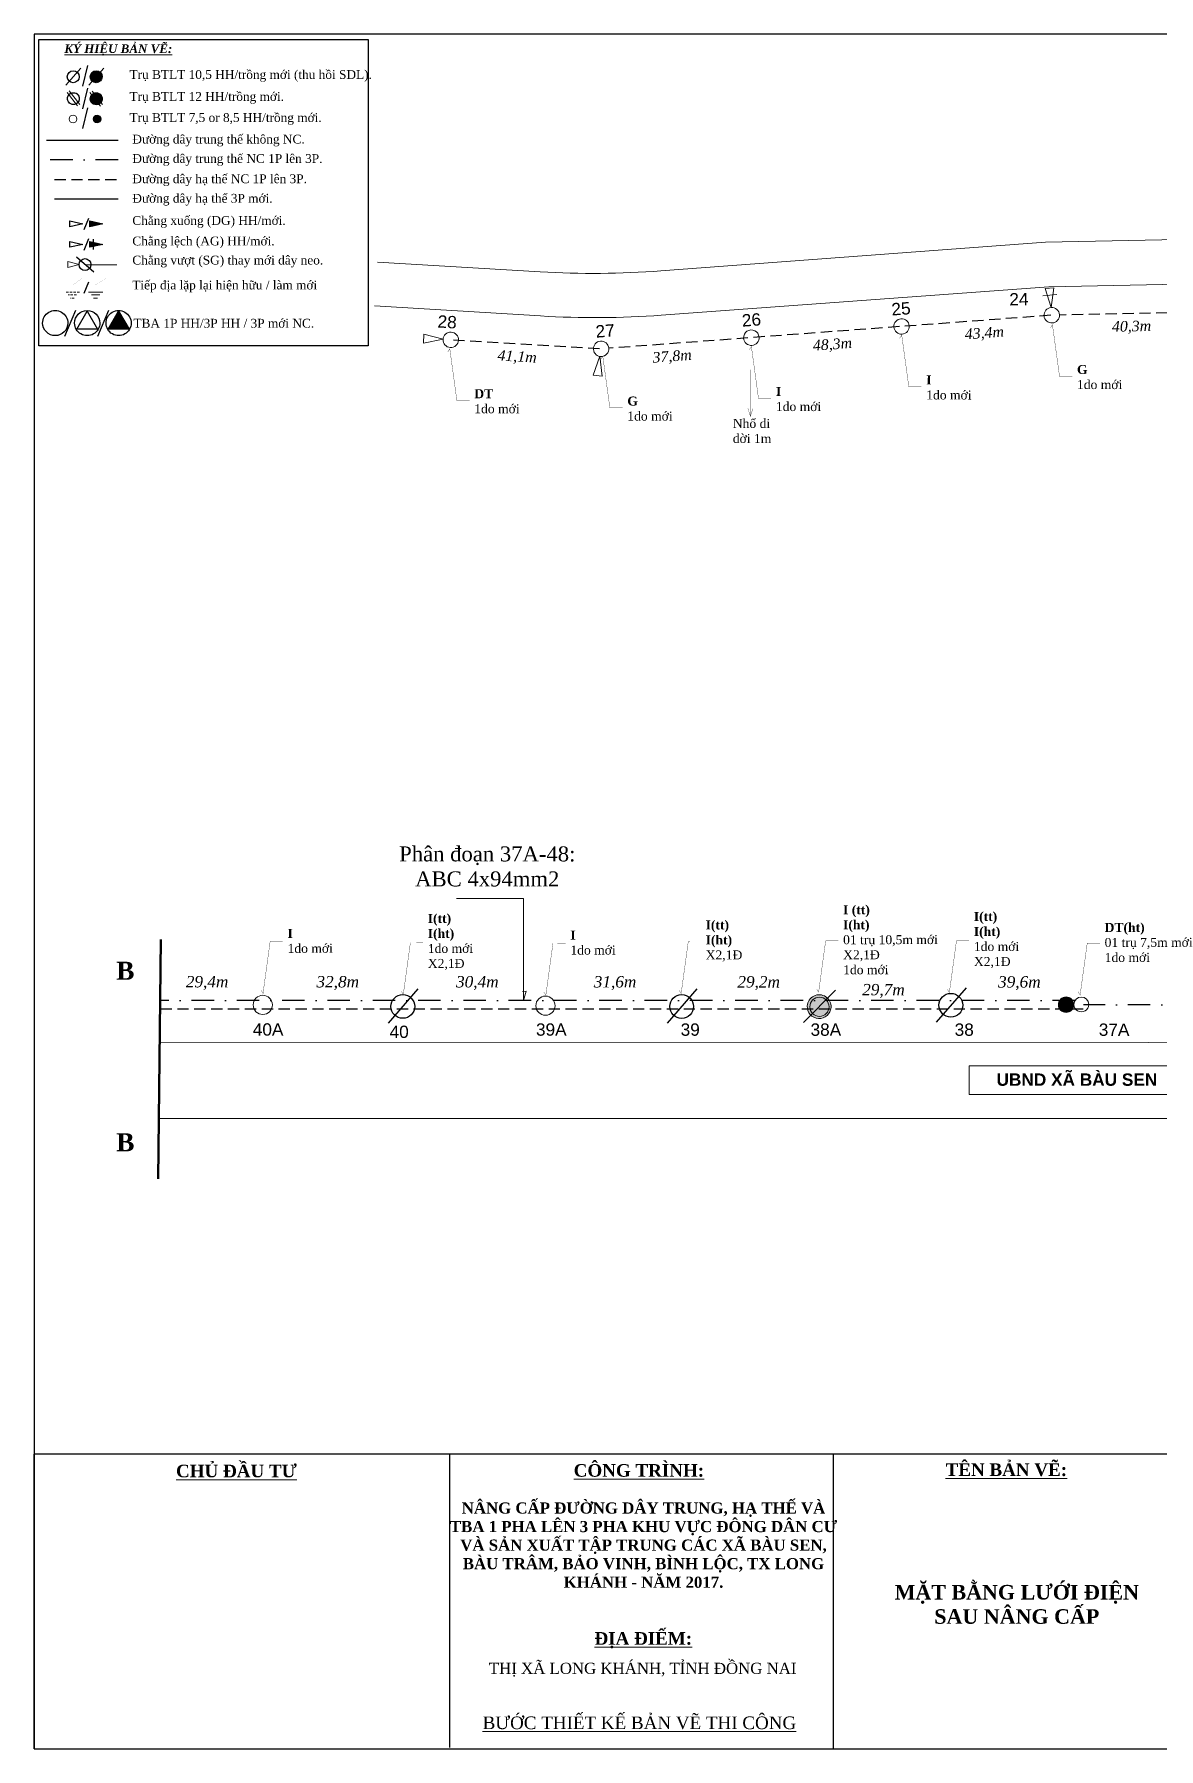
# Model space of a CAD drawing. Header units: metres. Extents: x 429925 to 893472, y 1245258 to 2552490.
# Drawn here: x 436289 to 436664, y 1260101 to 1260673 of the extents above; entities that cross this region are included whole.
import ezdxf

# ---------------------------------------------------------------- set-up
doc = ezdxf.new("R2010")
doc.units = ezdxf.units.M
doc.linetypes.add('DASHDOT', pattern=[1, 0.5, -0.25, 0, -0.25])
doc.linetypes.add('DASHED2', pattern=[0.375, 0.25, -0.125])
doc.layers.add('duong', color=2, linetype='Continuous', lineweight=15)
doc.layers.add('duong bao', color=3, linetype='Continuous', lineweight=13)
doc.layers.add('KHUNGBANVE', color=6, linetype='Continuous')
doc.styles.add('DAURAO', font='arial.ttf')
doc.styles.get("Standard").update_dxf_attribs({"font": 'arial.ttf'})
doc.styles.add('Unicode', font='times.ttf')
doc.linetypes.add('RAOKEM10', pattern='A,2.5,["x",DAURAO,S=0.75,R=0,X=0,Y=-0.252],2.5', length=5)

# ---------------------------------------------------------------- blocks, each defined once
blk = doc.blocks.new('A$C46BF4DDC')
at = {"color": 9, "linetype": 'Continuous'}
blk.add_line((9.91, 11.46), (0, 0), dxfattribs=at)
blk.add_lwpolyline([(0.89, 5.61, -1), (8.82, 5.61, -1)], format="xyb", close=True, dxfattribs=at)
blk = doc.blocks.new('A$C09F933AC')
at = {"color": 4, "linetype": 'Continuous', "lineweight": 18}
blk.add_line((0, 2.39), (4.71, 2.39), dxfattribs=at)
blk.add_lwpolyline([(2.25, 6.51), (0.75, 0), (3.73, 0), (2.25, 6.51)], dxfattribs=at)
blk = doc.blocks.new('A$C16F73B65')
at = {"layer": 'duong bao', "lineweight": 50, "ltscale": 2}
blk.add_hatch(color=2, dxfattribs=at).paths.add_polyline_path([(0, 2.58, 1), (5.16, 2.58, 1)])
at = {"color": 4, "linetype": 'Continuous', "lineweight": 18}
blk.add_lwpolyline([(0, 2.58, -1), (5.16, 2.58, -1)], format="xyb", close=True, dxfattribs=at)
blk = doc.blocks.new('A$C727E4357')
at = {"layer": 'duong bao', "lineweight": 50, "ltscale": 2}
h = blk.add_hatch(color=256, dxfattribs=at)
h.paths.add_polyline_path([(7.57, 8.51, 0.642315), (0.97, 5.6, 0.217794), (2.3, 2.58)])
h.paths.add_polyline_path([(8.9, 5.49, 0.217794), (7.57, 8.51), (2.3, 2.58, 0.642315)], flags=17)
h = blk.add_hatch(color=256, dxfattribs=at)
h.paths.add_polyline_path([(7.57, 8.51, -0.642315), (5.45, 1.61, -0.000081), (5.45, 1.61, -0.217709), (2.3, 2.58)], flags=17)
h.paths.add_polyline_path([(4.42, 9.48, 0.999838), (5.45, 1.61, 84673.903931), (5.45, 1.61, 0.000037), (5.45, 1.61, 47978.187961), (5.45, 1.61, 0.000076), (5.45, 1.61, 1)])
h = blk.add_hatch(color=256, dxfattribs=at)
h.paths.add_polyline_path([(7.57, 8.51, 0.642315), (0.97, 5.6, 0.000081), (0.97, 5.6, 0.217709), (2.3, 2.58)], flags=17)
h.paths.add_polyline_path([(8.9, 5.49, -0.999838), (0.97, 5.6, -84673.903931), (0.97, 5.6, -0.000037), (0.97, 5.6, -47978.187961), (0.97, 5.6, -0.000076), (0.97, 5.6, -1)])
at = {"color": 4, "linetype": 'Continuous', "lineweight": 18, "rotation": 359.1901508816309}
blk.add_blockref('A$C46BF4DDC', (0, 0), dxfattribs=at)
blk = doc.blocks.new('A$C6542344A')
at = {"color": 9, "linetype": 'Continuous'}
for p, q in [((7.5, 9.8), (0, 1.2)), ((8.7, 8.6), (1.3, 0))]:
    blk.add_line(p, q, dxfattribs=at)
for points in [[(0.3, 4.9, -1), (8.2, 4.9, -1)], [(4.3, 1, -1), (4.3, 8.9, -1)]]:
    blk.add_lwpolyline(points, format="xyb", close=True, dxfattribs=at)
blk = doc.blocks.new('A$C7B825D87')
at = {"layer": 'duong bao', "color": 1, "linetype": 'DASHED2', "lineweight": 20, "ltscale": 4}
for p, q in [((1.21, 2.48), (7.13, 2.48)), ((2.41, 1.31), (5.91, 1.31)), ((3.34, 0), (4.99, 0))]:
    blk.add_line(p, q, dxfattribs=at)
at = {"layer": 'duong bao', "color": 1, "linetype": 'DASHED2', "lineweight": 20, "ltscale": 4, "const_width": 0.0325}
blk.add_lwpolyline([(0.01, 8.11), (4.17, 5.43), (4.17, 2.48)], dxfattribs=at)
blk = doc.blocks.new('A$C45A47B40')
at = {"layer": 'duong bao', "color": 1, "lineweight": 20, "ltscale": 4}
for p, q in [((1.21, 2.48), (7.13, 2.48)), ((2.41, 1.31), (5.91, 1.31)), ((3.34, 0), (4.99, 0))]:
    blk.add_line(p, q, dxfattribs=at)
at = {"layer": 'duong bao', "color": 1, "lineweight": 20, "ltscale": 4, "const_width": 0.0325}
blk.add_lwpolyline([(0.01, 8.11), (4.17, 5.43), (4.17, 2.48)], dxfattribs=at)

msp = doc.modelspace()

# ---------------------------------------------------------------- hatches: boundary and pattern name
at = {"layer": 'duong bao', "lineweight": 50, "ltscale": 2}
h = msp.add_hatch(color=256, dxfattribs=at)
edge = h.paths.add_edge_path()
edge.add_ellipse((436309.49, 1260658.62), major_axis=(1.4, 1.4), ratio=1, start_angle=364.0894, end_angle=494.9423)
edge.add_ellipse((436309.49, 1260658.62), major_axis=(1.4, 1.4), ratio=1, start_angle=134.9423, end_angle=184.0894)
edge.add_line((436308.19, 1260657.12), (436310.79, 1260660.12))
edge = h.paths.add_edge_path()
edge.add_ellipse((436309.49, 1260658.62), major_axis=(1.4, 1.4), ratio=1, start_angle=184.0894, end_angle=314.9423)
edge.add_ellipse((436309.49, 1260658.62), major_axis=(1.4, 1.4), ratio=1, start_angle=314.9423, end_angle=364.0894)
edge.add_line((436310.79, 1260660.12), (436308.19, 1260657.12))
h = msp.add_hatch(color=256, dxfattribs=at)
h.paths.add_polyline_path([(436301.51, 1260649.4, -1), (436302.28, 1260653.3, -1)], flags=17)
h.paths.add_polyline_path([(436302.28, 1260653.3, 1), (436301.51, 1260649.4, 1)], flags=17)
h = msp.add_hatch(color=256, dxfattribs=at)
edge = h.paths.add_edge_path()
edge.add_ellipse((436309.49, 1260651.29), major_axis=(1.4, 1.4), ratio=1, start_angle=364.0894, end_angle=494.9423)
edge.add_ellipse((436309.49, 1260651.29), major_axis=(1.4, 1.4), ratio=1, start_angle=134.9423, end_angle=184.0894)
edge.add_line((436308.19, 1260649.79), (436310.79, 1260652.79))
edge = h.paths.add_edge_path()
edge.add_ellipse((436309.49, 1260651.29), major_axis=(1.4, 1.4), ratio=1, start_angle=184.0894, end_angle=314.9423)
edge.add_ellipse((436309.49, 1260651.29), major_axis=(1.4, 1.4), ratio=1, start_angle=314.9423, end_angle=364.0894)
edge.add_line((436310.79, 1260652.79), (436308.19, 1260649.79))
h = msp.add_hatch(color=256, dxfattribs=at)
h.paths.add_polyline_path([(436309.11, 1260649.35, -1), (436309.88, 1260653.24, -1)], flags=17)
h.paths.add_polyline_path([(436309.88, 1260653.24, 1), (436309.11, 1260649.35, 1)], flags=17)
for points in [[(436309.88, 1260653.24, -1), (436309.11, 1260649.35, -1)], [(436311.74, 1260609.6), (436307.34, 1260610.55), (436307.34, 1260608.65)], [(436316.98, 1260580.47), (436313.52, 1260574.47), (436320.44, 1260574.47)]]:
    msp.add_hatch(color=256, dxfattribs=at).paths.add_polyline_path(points)
h = msp.add_hatch(color=256, dxfattribs=at)
h.paths.add_polyline_path([(436311.74, 1260602.76), (436308.6, 1260603.44), (436308.6, 1260602.09)])
h.paths.add_polyline_path([(436308.6, 1260602.09), (436308.6, 1260603.44), (436307.34, 1260603.71), (436307.34, 1260601.82)])

# ---------------------------------------------------------------- linework, layer by layer
at = {"color": 7, "linetype": 'Continuous'}
for p, q in [((436306.6, 1260662.33), (436304.96, 1260655.45)), ((436306.6, 1260654.78), (436304.96, 1260647.9)), ((436306.6, 1260648.21), (436304.96, 1260641.33)), ((436305.46, 1260607.7), (436307.05, 1260611.5)), ((436305.46, 1260600.87), (436307.05, 1260604.66)), ((436308.6, 1260601.06), (436308.6, 1260604.47)), ((436308.6, 1260601.06), (436308.6, 1260604.47)), ((436305.46, 1260586.51), (436307.05, 1260590.3)), ((436299.06, 1260572.11), (436302.7, 1260580.81)), ((436310.05, 1260572.11), (436313.7, 1260580.81))]:
    msp.add_line(p, q, dxfattribs=at)
at = {"color": 1, "lineweight": 30, "ltscale": 15}
msp.add_line((436316.77, 1260637.35), (436292.93, 1260637.35), dxfattribs=at)
at = {"color": 1, "linetype": 'DASHDOT', "lineweight": 30, "ltscale": 15}
for p, q in [((436316.77, 1260630.89), (436292.93, 1260630.89)), ((436635.66, 1260350.66), (436330.83, 1260350.74)), ((436947.71, 1260349.15), (436638.55, 1260349.3))]:
    msp.add_line(p, q, dxfattribs=at)
at = {"color": 5, "linetype": 'DASHED2', "lineweight": 30, "ltscale": 15}
for p, q in [((436295.6, 1260624.38), (436316.8, 1260624.38)), ((436627.66, 1260579.1), (436480.34, 1260568.11)), ((436677.78, 1260580.12), (436630.55, 1260579.17)), ((436477.19, 1260567.95), (436427.65, 1260570.92)), ((436638.42, 1260347.78), (436330.8, 1260347.85))]:
    msp.add_line(p, q, dxfattribs=at)
at = {"color": 4, "linetype": 'Continuous', "lineweight": 18}
for p, q in [((436497.71, 1260593.9), (436625.85, 1260603.46)), ((436625.85, 1260603.46), (436677.29, 1260604.54)), ((436403.19, 1260596.86), (436457.45, 1260593.6)), ((436497.83, 1260579.14), (436626.95, 1260588.65)), ((436626.95, 1260588.65), (436677.59, 1260589.65)), ((436402.29, 1260582.24), (436457.57, 1260578.88)), ((436451.87, 1260384.69), (436429.57, 1260384.7)), ((436660.29, 1260336.73), (436330.67, 1260336.8)), ((436897.96, 1260336.66), (436330.67, 1260336.8)), ((436600.41, 1260319.38), (436668.68, 1260319.36)), ((436984.25, 1260311.32), (436330.36, 1260311.32))]:
    msp.add_line(p, q, dxfattribs=at)
at = {"color": 9, "linetype": 'Continuous'}
msp.add_lwpolyline([(436288.86, 1260101.28), (437101.66, 1260101.28), (437101.66, 1260672.78), (436288.86, 1260672.78)], close=True, dxfattribs=at)
at = {"color": 7, "linetype": 'Continuous'}
for points in [[(436290.41, 1260671.02), (436400.12, 1260671.02), (436400.12, 1260568.88), (436290.41, 1260568.88)], [(436300.69, 1260610.55), (436305.09, 1260609.6), (436300.69, 1260608.65)], [(436307.34, 1260610.55), (436311.74, 1260609.6), (436307.34, 1260608.65)], [(436307.34, 1260610.55), (436311.74, 1260609.6), (436307.34, 1260608.65)], [(436300.69, 1260603.71), (436305.09, 1260602.76), (436300.69, 1260601.82)], [(436307.34, 1260603.71), (436311.74, 1260602.76), (436307.34, 1260601.82)], [(436307.34, 1260603.71), (436311.74, 1260602.76), (436307.34, 1260601.82)], [(436303.05, 1260574.47), (436306.51, 1260580.47), (436309.97, 1260574.47)], [(436313.52, 1260574.47), (436316.98, 1260580.47), (436320.44, 1260574.47)], [(436313.52, 1260574.47), (436316.98, 1260580.47), (436320.44, 1260574.47)], [(436313.52, 1260574.47), (436316.98, 1260580.47), (436320.44, 1260574.47)]]:
    msp.add_lwpolyline(points, close=True, dxfattribs=at)
at = {"color": 9, "linetype": 'Continuous'}
for points in [[(436301.51, 1260649.4, -1), (436302.28, 1260653.3, -1)], [(436303.84, 1260650.96, -1), (436299.95, 1260651.74, -1)], [(436309.11, 1260649.35, -1), (436309.88, 1260653.24, -1)], [(436311.44, 1260650.9, -1), (436307.55, 1260651.68, -1)]]:
    msp.add_lwpolyline(points, format="xyb", close=True, dxfattribs=at)
at = {"color": 4, "linetype": 'Continuous', "lineweight": 18}
for points in [[(436300.49, 1260644.52, -1), (436303.07, 1260644.52, -1)], [(436625.39, 1260578.93, -1), (436630.54, 1260579.31, -1)], [(436575.33, 1260575.2, -1), (436580.47, 1260575.58, -1)], [(436425.08, 1260571.08, -1), (436430.23, 1260570.77, -1)], [(436475.2, 1260567.73, -1), (436480.34, 1260568.11, -1)], [(436525.26, 1260571.46, -1), (436530.41, 1260571.85, -1)], [(436368.2, 1260349.22, -1), (436361.8, 1260349.22, -1)], [(436462.43, 1260348.96, -1), (436456.03, 1260348.96, -1)], [(436640.29, 1260349.37, -1), (436635.36, 1260349.38, -1)], [(436553.72, 1260348.61, -1), (436547.33, 1260348.61, -1)]]:
    msp.add_lwpolyline(points, format="xyb", close=True, dxfattribs=at)
for points in [[(436303.78, 1260596), (436300.05, 1260595), (436300.05, 1260596.99)], [(436600.41, 1260319.38), (436668.68, 1260319.36), (436668.67, 1260314.6), (436673.44, 1260324.12), (436668.68, 1260333.65), (436668.68, 1260328.88), (436600.42, 1260328.9)]]:
    msp.add_lwpolyline(points, close=True, dxfattribs=at)
at = {"color": 7, "linetype": 'Continuous'}
for points in [[(436291.64, 1260576.51, -1), (436300.04, 1260576.53, -1)], [(436302.3, 1260576.51, -1), (436310.69, 1260576.53, -1)], [(436312.77, 1260576.51, -1), (436321.16, 1260576.53, -1)], [(436312.77, 1260576.51, -1), (436321.16, 1260576.53, -1)], [(436312.77, 1260576.51, -1), (436321.16, 1260576.53, -1)]]:
    msp.add_lwpolyline(points, format="xyb", close=True, dxfattribs=at)
at = {"color": 4, "linetype": 'Continuous', "lineweight": 18}
for points in [[(436425.14, 1260571.1), (436418.68, 1260572.78), (436418.59, 1260569.8), (436425.14, 1260571.1)], [(436477.37, 1260565.43), (436475.11, 1260559.15), (436478.08, 1260558.79), (436477.37, 1260565.43)], [(436451.53, 1260353.68), (436452.75, 1260353.76), (436451.86, 1260350.71), (436451.87, 1260384.69)]]:
    msp.add_lwpolyline(points, dxfattribs=at)
for centre, start, end in [((436475.39, 1260893.07), 266.5713, 274.2659), ((436475.79, 1260878.33), 266.5181, 274.2128)]:
    msp.add_arc(centre, 300, start, end, dxfattribs=at)
at = {"layer": 'duong bao', "color": 6, "linetype": 'RAOKEM10', "lineweight": 30, "ltscale": 2}
msp.add_line((436295.6, 1260617.88), (436316.8, 1260617.88), dxfattribs=at)
at = {"layer": 'duong bao', "lineweight": 18, "ltscale": 2}
msp.add_line((436316.41, 1260595.94), (436305.82, 1260595.95), dxfattribs=at)
at = {"layer": 'duong bao', "lineweight": 50, "ltscale": 2}
msp.add_line((436331.07, 1260371.03), (436330.12, 1260291.22), dxfattribs=at)
at = {"layer": 'duong bao', "color": 4, "lineweight": 15, "ltscale": 2, "const_width": 0.1}
for points in [[(436627.51, 1260574.95), (436628.19, 1260575.97), (436630.55, 1260558.74), (436634.77, 1260558.73)], [(436577.28, 1260571.48), (436577.96, 1260572.5), (436580.32, 1260555.27), (436584.54, 1260555.26)], [(436426.66, 1260566.89), (436427.34, 1260567.91), (436429.7, 1260550.68), (436433.92, 1260550.66)], [(436477.65, 1260564.44), (436478.33, 1260565.46), (436480.69, 1260548.23), (436484.91, 1260548.21)], [(436527.18, 1260567.63), (436527.86, 1260568.65), (436530.22, 1260551.42), (436534.44, 1260551.4)], [(436364.42, 1260354.11), (436365.1, 1260353.09), (436367.46, 1260370.32), (436371.68, 1260370.33)], [(436411.17, 1260353.76), (436411.85, 1260352.74), (436414.21, 1260369.97), (436418.42, 1260369.99)], [(436458.67, 1260353.54), (436459.36, 1260352.52), (436461.72, 1260369.75), (436465.93, 1260369.77)], [(436503.77, 1260354.09), (436504.45, 1260353.06), (436506.81, 1260370.3), (436511.02, 1260370.31)], [(436549.58, 1260354.48), (436550.26, 1260353.46), (436552.62, 1260370.69), (436556.84, 1260370.71)], [(436593.16, 1260354.4), (436593.84, 1260353.38), (436596.2, 1260370.61), (436600.42, 1260370.63)], [(436636.74, 1260353.58), (436637.42, 1260352.56), (436639.78, 1260369.79), (436644, 1260369.81)]]:
    msp.add_lwpolyline(points, dxfattribs=at)
at = {"layer": 'duong bao', "lineweight": 50, "ltscale": 2, "const_width": 0.1}
msp.add_lwpolyline([(436527.52, 1260560.93), (436527.52, 1260545.49), (436526.69, 1260548.06), (436527.52, 1260545.49), (436528.35, 1260547.97)], dxfattribs=at)
at = {"layer": 'KHUNGBANVE', "color": 2}
for p, q in [((436288.86, 1260101.28), (436288.86, 1260199.44)), ((437101.66, 1260199.44), (436288.86, 1260199.44)), ((436427.35, 1260101.72), (436427.35, 1260199.58)), ((436555.2, 1260101.28), (436555.2, 1260199.44)), ((436288.86, 1260101.28), (437101.66, 1260101.28))]:
    msp.add_line(p, q, dxfattribs=at)

# ---------------------------------------------------------------- block references
at = {"color": 4, "linetype": 'Continuous', "lineweight": 18, "yscale": 0.5, "zscale": 0.5}
for p, xscale, rotation in [((436299.41, 1260655.81), 0.5000000000041764, 359.9423113320694), ((436307.06, 1260655.81), 0.5000000000041764, 359.9423113320694), ((436302.96, 1260598.43), 0.5000000000211087, 269.9863334116617)]:
    msp.add_blockref('A$C46BF4DDC', p, dxfattribs=dict(at, xscale=xscale, rotation=rotation))
at = {"color": 4, "linetype": 'Continuous', "lineweight": 18, "rotation": 359.98633341114}
for p in [(436406.82, 1260343.11), (436499.76, 1260343.09), (436589.48, 1260343.5)]:
    msp.add_blockref('A$C46BF4DDC', p, dxfattribs=at)
at = {"layer": 'duong bao', "lineweight": 50, "ltscale": 2, "xscale": 0.4999999999677948, "yscale": 0.5, "zscale": 0.5, "rotation": 78.73382310779768}
for p in [(436303.89, 1260648.77), (436311.49, 1260648.72)]:
    msp.add_blockref('A$C6542344A', p, dxfattribs=at)
at = {"layer": 'duong bao', "lineweight": 50, "ltscale": 2}
for name, p, xscale, yscale, zscale in [('A$C16F73B65', (436308.52, 1260643.23), 0.5, 0.5, 0.5), ('A$C7B825D87', (436304.87, 1260584.86), -0.8000000000029104, 0.7999999999883585, 0.8), ('A$C45A47B40', (436312.63, 1260584.87), -0.8000000000029104, 0.7999999999883585, 0.8)]:
    msp.add_blockref(name, p, dxfattribs=dict(at, xscale=xscale, yscale=yscale, zscale=zscale))
for name, p, rotation in [('A$C09F933AC', (436629.45, 1260588.37), 184.815942687888), ('A$C727E4357', (436545.25, 1260343.34), 357.3119565705216)]:
    msp.add_blockref(name, p, dxfattribs=dict(at, rotation=rotation))
msp.add_blockref('A$C16F73B65', (436630.16, 1260346.72), dxfattribs=at)

# ---------------------------------------------------------------- texts
at = {"color": 4, "linetype": 'Continuous', "lineweight": 18, "insert": (436316.87, 1260667.55), "char_height": 2.867, "width": 49.2057, "attachment_point": 5}
msp.add_mtext('\\C7;\\fTimes New Roman|b1|i1|;\\H2.8669647164643;\\LKÝ HIỆU BẢN VẼ\\l\\L:\\l', dxfattribs=at)
at = {"char_height": 2.9352, "attachment_point": 4}
for s, insert, width in [('{\\fTimes New Roman|b0|i0|c0|p18;\\C7;Trụ BTLT 10,5 HH/trồng mới (thu hồi SDL).}', (436320.6, 1260658.89), 78.7288), ('{\\fTimes New Roman|b0|i0|c0|p18;\\C7;Trụ BTLT 12 HH/trồng mới.}', (436320.6, 1260651.57), 78.7288), ('{\\fTimes New Roman|b0|i0|c0|p18;\\C7;Trụ BTLT 7,5 or 8,5 HH/trồng mới.}', (436320.6, 1260644.54), 78.7288), ('{\\fTimes New Roman|b0|i0|c0|p18;\\H1x;\\C7;Đường dây trung thế không NC.}', (436321.54, 1260637.35), 60.7348), ('{\\fTimes New Roman|b0|i0|c0|p18;\\C7;Đường dây trung thế NC 1P lên 3P.}', (436321.54, 1260630.89), 65.0554), ('{\\fTimes New Roman|b0|i0|c0|p18;\\C7;Đường dây hạ thế NC 1P lên 3P.}', (436321.54, 1260624.13), 69.8685), ('{\\fTimes New Roman|b0|i0|c0|p18;\\C7;Đường dây hạ thế 3P mới.}', (436321.54, 1260617.63), 69.8685), ('{\\fTimes New Roman|b0|i0|c0|p18;\\C7;Chằng xuống (DG) HH/mới.}', (436321.54, 1260610.23), 67.094), ('{\\fTimes New Roman|b0|i0|c0|p18;\\C7;Chằng lệch (AG) HH/mới.}', (436321.54, 1260603.39), 67.094), ('{\\fTimes New Roman|b0|i0|c0|p18;\\C7;Chằng vượt (SG) thay mới dây neo.}', (436321.54, 1260597.02), 67.094), ('{\\fTimes New Roman|b0|i0|c0|p18;\\C7;Tiếp địa lặp lại hiện hữu / làm mới}', (436321.52, 1260588.72), 67.094), ('{\\fTimes New Roman|b0|i0|c0|p18;\\C7;TBA 1P HH/3P HH / 3P mới NC.}', (436321.9, 1260576.43), 74)]:
    msp.add_mtext(s, dxfattribs=dict(at, insert=insert, width=width))
at = {"color": 4, "linetype": 'Continuous', "lineweight": 18}
for s, insert, char_height, width, attachment_point, rotation in [('{\\fArial Unicode MS|b0|i0|c0|p34;\\C7;24}', (436617.01, 1260584.48), 4.1093, 22.225, 5, 1.1465), ('{\\fArial Unicode MS|b0|i0|c0|p34;\\C7;25}', (436577.72, 1260581.28), 4.1093, 22.225, 5, 4.2659), ('{\\fArial Unicode MS|b0|i0|c0|p34;\\C7;28}', (436426.47, 1260576.89), 4.1093, 22.225, 5, 356.5713), ('{\\fArial Unicode MS|b0|i0|c0|p34;\\C7;27}', (436479.11, 1260573.92), 4.1093, 22.225, 5, 4.2659), ('{\\fArial Unicode MS|b0|i0|c0|p34;\\C7;26}', (436527.87, 1260577.56), 4.1093, 22.225, 5, 4.2659), ('{\\fTimes New Roman|b0|i1|c0|p18;\\C7;43,4m}', (436605.5, 1260572.87), 3.5, 22.4014, 5, 4.2659), ('{\\fTimes New Roman|b0|i1|c0|p18;\\C7;40,3m}', (436654.55, 1260575.09), 3.5, 22.4014, 5, 1.1465), ('{\\fTimes New Roman|b0|i1|c0|p18;\\C7;48,3m}', (436554.88, 1260569.09), 3.5, 22.4014, 5, 4.2659), ('{\\fTimes New Roman|b0|i1|c0|p18;\\C7;41,1m}', (436449.76, 1260565.02), 3.5, 22.4014, 5, 356.5713), ('{\\fTimes New Roman|b0|i1|c0|p18;\\C7;37,8m}', (436501.44, 1260565.11), 3.5, 22.4014, 5, 4.2659), ('{\\fTimes New Roman|b1|i0|c0|p18;\\C7;I\\P\\fTimes New Roman|b0|i0|c0|p18;1do mới}', (436586.12, 1260555.04), 3, 24.4669, 4, 359.9003), ('{\\fTimes New Roman|b1|i0|c0|p18;\\C7;G\\P\\fTimes New Roman|b0|i0|c0|p18;1do mới}', (436636.36, 1260558.51), 3, 24.4669, 4, 359.9003), ('{\\fTimes New Roman|b1|i0|c0|p18;\\C7;DT\\P\\fTimes New Roman|b0|i0|c0|p18;1do mới}', (436435.5, 1260550.45), 3, 24.4669, 4, 359.9003), ('{\\fTimes New Roman|b1|i0|c0|p18;\\C7;G\\P\\fTimes New Roman|b0|i0|c0|p18;1do mới}', (436486.5, 1260548), 3, 24.4669, 4, 359.9003), ('{\\fTimes New Roman|b1|i0|c0|p18;\\C7;I\\P\\fTimes New Roman|b0|i0|c0|p18;1do mới}', (436536.02, 1260551.18), 3, 24.4669, 4, 359.9003), ('{\\fTimes New Roman|b0|i0|c0|p18;\\C7;Nhổ di dời 1m}', (436521.66, 1260540.54), 3, 17.1077, 4, 359.9003), ('{\\fTimes New Roman|b0|i0|c0|p18;\\C7;Phân đoạn 37A-48:\\PABC 4x94mm2}', (436439.83, 1260395.36), 5, 175.0979, 5, 359.9863), ('{\\fTimes New Roman|b1|i0|c0|p18;\\C7;I (tt)\\PI(ht)\\P\\fTimes New Roman|b0|i0|c0|p18;01 trụ 10,5m mới\\PX2,1Đ\\P1do mới}', (436558.42, 1260370.92), 3, 34.7695, 4, 0.0997), ('{\\fTimes New Roman|b1|i0|c0|p18;\\C7;I(tt)\\PI(ht)\\P\\fTimes New Roman|b0|i0|c0|p18;1do mới\\PX2,1Đ}', (436602, 1260370.84), 3, 24.4669, 4, 0.0997), ('{\\fTimes New Roman|b1|i0|c0|p18;\\C7;I(tt)\\PI(ht)\\P\\fTimes New Roman|b0|i0|c0|p18;1do mới\\PX2,1Đ}', (436420.01, 1260370.2), 3, 24.4669, 4, 0.0997), ('{\\fTimes New Roman|b1|i0|c0|p18;\\C7;I(tt)\\PI(ht)\\P\\fTimes New Roman|b0|i0|c0|p18;X2,1Đ}', (436512.61, 1260370.53), 3, 24.4669, 4, 0.0997), ('{\\fTimes New Roman|b1|i0|c0|p18;\\C7;DT(ht)\\P\\fTimes New Roman|b0|i0|c0|p18;01 trụ 7,5m mới\\P1do mới}', (436645.58, 1260370.02), 3, 33.3931, 4, 0.0997), ('{\\fTimes New Roman|b1|i0|c0|p18;\\C7;I\\P\\fTimes New Roman|b0|i0|c0|p18;1do mới}', (436373.26, 1260370.55), 3, 24.4669, 4, 0.0997), ('{\\fTimes New Roman|b1|i0|c0|p18;\\C7;I\\P\\fTimes New Roman|b0|i0|c0|p18;1do mới}', (436467.52, 1260369.98), 3, 24.4669, 4, 0.0997), ('{\\fTimes New Roman|b1|i0|c0|p18;\\C7;B}', (436319.21, 1260360.61), 6, 22.4014, 5, 359.8934), ('{\\fTimes New Roman|b0|i1|c0|p18;\\C7;29,4m}', (436346.45, 1260356.52), 3.8, 22.4014, 5, 359.9863), ('{\\fTimes New Roman|b0|i1|c0|p18;\\C7;32,8m}', (436390, 1260356.51), 3.8, 22.4014, 5, 359.9863), ('{\\fTimes New Roman|b0|i1|c0|p18;\\C7;30,4m}', (436436.52, 1260356.5), 3.8, 22.4014, 5, 359.9863), ('{\\fTimes New Roman|b0|i1|c0|p18;\\C7;31,6m}', (436482.42, 1260356.49), 3.8, 22.4014, 5, 359.9863), ('{\\fTimes New Roman|b0|i1|c0|p18;\\C7;29,2m}', (436530.28, 1260356.48), 3.8, 22.4014, 5, 359.9863), ('{\\fTimes New Roman|b0|i1|c0|p18;\\C7;39,6m}', (436617.16, 1260356.46), 3.8, 22.4014, 5, 359.9863), ('{\\fTimes New Roman|b0|i1|c0|p18;\\C7;29,7m}', (436571.87, 1260353.87), 3.8, 22.4014, 5, 359.9863), ('{\\fArial Unicode MS|b0|i0|c0|p34;\\C7;40A}', (436361.68, 1260341.01), 4.1093, 14.9029, 4, 359.9863), ('{\\fArial Unicode MS|b0|i0|c0|p34;\\C7;40}', (436410.47, 1260340.23), 4.1093, 22.225, 5, 359.9863), ('{\\fArial Unicode MS|b0|i0|c0|p34;\\C7;39A}', (436456.06, 1260340.99), 4.1093, 14.9029, 4, 359.9863), ('{\\fArial Unicode MS|b0|i0|c0|p34;\\C7;39}', (436504.28, 1260340.97), 4.1093, 14.9029, 4, 359.9863), ('{\\fArial Unicode MS|b0|i0|c0|p34;\\C7;38A}', (436547.57, 1260340.96), 4.1093, 14.9029, 4, 359.9863), ('{\\fArial Unicode MS|b0|i0|c0|p34;\\C7;38}', (436595.6, 1260340.95), 4.1093, 14.9029, 4, 359.9863), ('{\\fArial Unicode MS|b0|i0|c0|p34;\\C7;37A}', (436643.63, 1260340.94), 4.1093, 14.9029, 4, 359.9863), ('{\\fArial Unicode MS|b1|i0|c0|p34;\\H1x;\\C7;UBND XÃ BÀU SEN}', (436636.34, 1260324.29), 4.1093, 73.025, 5, 359.9863), ('{\\fTimes New Roman|b1|i0|c0|p18;\\C7;B}', (436319.21, 1260303.42), 6, 22.4014, 5, 359.8934)]:
    msp.add_mtext(s, dxfattribs=dict(at, insert=insert, char_height=char_height, width=width, attachment_point=attachment_point, rotation=rotation))
at = {"layer": 'duong', "attachment_point": 2, "style": 'Unicode'}
for s, insert, char_height, width in [('{\\fTimes New Roman|b1|i0|c0|p18;\\LCÔNG TRÌNH:}', (436490.36, 1260196.15), 4.1939, 338.0455), ('{\\fTimes New Roman|b1|i0|c0|p18;\\LTÊN BẢN VẼ:}', (436612.82, 1260196.39), 4.1939, 338.0455), ('{\\fTimes New Roman|b1|i0|c0|p18;\\LCHỦ ĐẦU TƯ}', (436356.22, 1260195.95), 4.1939, 338.0455), ('{\\fTimes New Roman|b1|i0|c0|p18;NÂNG CẤ\\fTimes New Roman|b1|i0|c163|p18;P ĐƯ\\fTimes New Roman|b1|i0|c0|p18;ỜNG DÂY TRUNG, HẠ THẾ VÀ TBA 1 PHA LÊN 3 PHA KHU VỰ\\fTimes New Roman|b1|i0|c163|p18;C ĐÔNG DÂN CƯ VÀ S\\fTimes New Roman|b1|i0|c0|p18;ẢN XUẤT TẬP TRUNG CÁC XÃ BÀU SEN, BÀU TRÂM, BẢO VINH, BÌNH LỘ\\fTimes New Roman|b1|i0|c163|p18;C, TX LONG KHÁNH - NĂM \\fTimes New Roman|b1|i0|c0|p18;2017.}', (436491.9, 1260183.37), 3.70861, 130.2593), ('{\\fTimes New Roman|b1|i0|c163|p18;MẶT \\fTimes New Roman|b1|i0|c0|p18;BẰNG\\fTimes New Roman|b1|i0|c163|p18; \\fTimes New Roman|b1|i0|c0|p18;LƯỚI ĐIỆN SAU NÂNG CẤP}', (436616.31, 1260155.87), 4.85606, 83.9957), ('{\\fTimes New Roman|b1|i0|c0|p18;\\LĐỊA ĐIẾM:}', (436491.82, 1260140.15), 4.1939, 128.0996), ('THỊ XÃ LONG KHÁNH, TỈNH ĐỒNG NAI', (436491.62, 1260129.93), 3.7086, 129.5413), ('{\\LBƯỚC THIẾT KẾ BẢN VẼ THI CÔNG}', (436490.54, 1260112.01), 4.1939, 338.0455)]:
    msp.add_mtext(s, dxfattribs=dict(at, insert=insert, char_height=char_height, width=width))

doc.saveas('drawing.dxf')
